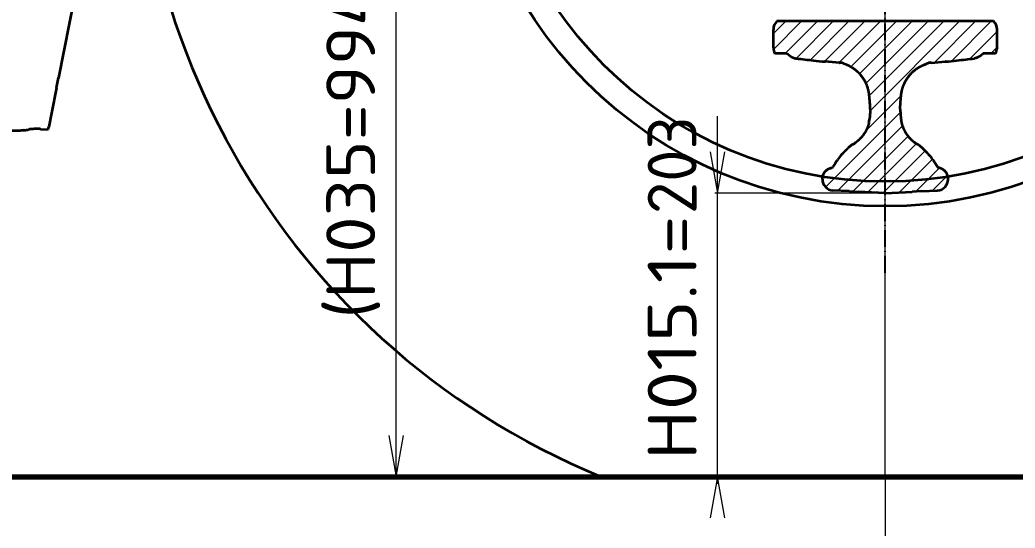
# Model space of a CAD drawing. Header units: millimetres. Extents: x 120 to 10915, y 515 to 8014.
# Drawn here: x 1331 to 2043, y 4160 to 4524 of the extents above; entities that cross this region are included whole.
import ezdxf
from ezdxf.enums import TextEntityAlignment as Align

# ---------------------------------------------------------------- set-up
doc = ezdxf.new("R2010")
doc.units = ezdxf.units.MM
doc.linetypes.add('DASHDOT', pattern=[18.5, 12, -3, 0.5, -3])
doc.layers.get('0').update_dxf_attribs({"lineweight": 13})
for name, color, linetype, lineweight in [('201_Dimensions', 7, 'Continuous', 13), ('203_Chassis_left_side_view', 7, 'Continuous', 13), ('206_Cab_side_and_top_view', 7, 'Continuous', 13)]:
    doc.layers.add(name, color=color, linetype=linetype, lineweight=lineweight)
doc.styles.get("Standard").update_dxf_attribs({"font": 'isocp.shx'})

# ---------------------------------------------------------------- blocks, each defined once
blk = doc.blocks.new('2458882')
at = {"layer": '206_Cab_side_and_top_view', "color": 3, "lineweight": 35}
for p, q in [((1382.14, 702.58), (1358.39, 582.46)), ((1357, 575.46), (1358.39, 582.46)), ((1357, 575.46), (1353.4, 557.22)), ((1353.4, 557.22), (1351.46, 547.42)), ((1345.77, 545.88), (1351.11, 545.66)), ((1351.11, 545.66), (1351.46, 547.42))]:
    blk.add_line(p, q, dxfattribs=at)
blk.add_arc((1163.68, 1478.28), 948.69, 280.33411, 280.5339, dxfattribs=at)
blk.add_open_spline([(1333.86, 544.99), (1332.92, 544.81), (1331.66, 544.7), (1330.27, 544.64), (1328.4, 544.63), (1326.48, 544.67), (1326.04, 544.68), (1325.6, 544.7), (1325.16, 544.72)], degree=5, knots=[0, 0, 0, 0, 0, 0, 10.256146, 10.256146, 10.256146, 13.316469, 13.316469, 13.316469, 13.316469, 13.316469, 13.316469], dxfattribs=at)
blk.add_open_spline([(1345.77, 545.88), (1343.85, 545.96), (1341.93, 545.98), (1340.04, 545.94), (1338.32, 545.81), (1337.11, 545.58)], degree=5, dxfattribs=at)
blk = doc.blocks.new('2833342')
at = {"layer": '203_Chassis_left_side_view', "color": 2, "linetype": 'DASHDOT', "lineweight": 25}
blk.add_line((1950, 443), (1950, 1143), dxfattribs=at)
at = {"layer": '203_Chassis_left_side_view', "color": 150, "lineweight": 70}
blk.add_line((1200, 297), (2700, 297), dxfattribs=at)
at = {"layer": '203_Chassis_left_side_view', "color": 3, "lineweight": 35}
for radius in [302.37, 284.75]:
    blk.add_circle((1950, 793), radius, dxfattribs=at)
blk.add_arc((1950, 793), 536, 292.27531, 247.72469, dxfattribs=at)
at = {"layer": '203_Chassis_left_side_view', "color": 1, "lineweight": 5}
blk.add_point((1950, 297), dxfattribs=at)
blk = doc.blocks.new('BLOCK24')
at = {"layer": '203_Chassis_left_side_view', "color": 2, "lineweight": 18}
for p, q in [((1870, 614.178345), (1878.821655, 623)), ((1870.056763, 602.921448), (1890.135376, 623)), ((1878.449097, 600), (1901.449097, 623)), ((1886.199097, 596.436279), (1912.762817, 623)), ((1896.302856, 595.226318), (1924.076538, 623)), ((1906.594238, 594.204041), (1935.390137, 623)), ((1917.096924, 593.393066), (1946.703857, 623)), ((1925.393311, 590.375671), (1958.017578, 623)), ((1931.707031, 585.375732), (1969.331299, 623)), ((1936.248047, 578.603027), (1980.64502, 623)), ((1938.620605, 569.661865), (1991.95874, 623)), ((1939.197266, 558.924805), (2003.272461, 623)), ((1985.152466, 593.566284), (2014.586182, 623)), ((1997.452026, 594.552124), (2025.899902, 623)), ((2010.211548, 595.997986), (2030, 615.786438)), ((2025.527222, 600), (2030, 604.472717)), ((1936.160278, 544.574097), (1961.393311, 569.807251)), ((1907.272705, 504.372894), (1960.837769, 557.937927)), ((1915.995605, 501.782104), (1962.318726, 548.105164)), ((1917.039185, 525.453064), (1925.89856, 534.312439)), ((1926.745972, 501.218689), (1966.342407, 540.815125)), ((1937.496216, 500.655304), (1972.291748, 535.450745)), ((1948.246582, 500.091888), (1978.506958, 530.352295)), ((1959.992065, 500.523651), (1983.802246, 524.333801)), ((1906.626099, 515.039917), (1908.145874, 516.559753)), ((1971.931519, 501.149384), (1988.794434, 518.012268)), ((1983.870972, 501.775085), (1994.637695, 512.541809))]:
    blk.add_line(p, q, dxfattribs=at)
blk = doc.blocks.new('2571742')
at = {"layer": '203_Chassis_left_side_view', "color": 3, "lineweight": 35}
for p, q in [((2027.53, 623), (1872.47, 623)), ((1870, 603.95), (1870, 617.22)), ((2030, 603.95), (2030, 617.22)), ((1870, 603.95), (1870, 603.92)), ((1870, 603.92), (1870, 603.83)), ((1879.36, 600), (1870.98, 600)), ((2029.02, 600), (2020.64, 600)), ((2030, 603.95), (2030, 603.92)), ((2030, 603.92), (2030, 603.83)), ((1898.64, 594.96), (1898.65, 594.95)), ((1906.89, 594.18), (1907.07, 594.16)), ((1917.21, 593.38), (1906.89, 594.18)), ((1917.21, 593.38), (1906.89, 594.18)), ((1917.13, 593.39), (1917.21, 593.38)), ((1917.21, 593.38), (1917.22, 593.38)), ((1920.5, 592.69), (1920.5, 592.51)), ((1979.5, 592.69), (1979.5, 592.51)), ((1982.79, 593.38), (1982.76, 593.38)), ((1982.79, 593.38), (1993.11, 594.18)), ((1982.79, 593.38), (1993.11, 594.18)), ((1982.87, 593.39), (1982.79, 593.38)), ((1993.11, 594.18), (1992.93, 594.16)), ((2001.36, 594.96), (2001.35, 594.95)), ((1938.36, 550.51), (1938.3, 550.24)), ((1961.64, 550.51), (1961.7, 550.24)), ((1918.75, 527.48), (1919.25, 528.02)), ((1981.25, 527.48), (1980.75, 528.02)), ((1981.25, 527.48), (1980.75, 528.02)), ((1981.25, 527.48), (1981.24, 527.49)), ((1915.57, 523.44), (1915.84, 523.85)), ((1984.43, 523.44), (1984.16, 523.85)), ((1984.43, 523.44), (1984.16, 523.85)), ((1985.54, 521.71), (1985.52, 521.75)), ((1905, 510.21), (1905, 510.3)), ((1905, 509.95), (1905, 510.21)), ((1995, 510.21), (1995, 510.3)), ((1995, 510.3), (1995, 510.21)), ((1995, 509.95), (1995, 510.21)), ((1924.22, 501.35), (1912.58, 501.96)), ((1924.22, 501.35), (1930.71, 501.01)), ((1950, 500), (1930.71, 501.01)), ((1950, 500), (1969.29, 501.01)), ((1975.78, 501.35), (1969.29, 501.01)), ((1975.78, 501.35), (1987.42, 501.96))]:
    blk.add_line(p, q, dxfattribs=at)
for centre, radius, start, end in [((1878, 617.22), 8, 133.69376, 180), ((2022, 617.22), 8, 360, 46.30624), ((1878, 603.83), 8, 180, 208.60813), ((2022, 603.83), 8, 331.39187, 360), ((2023, 1692.68), 1104.75, 262.88743, 263.53639), ((2023, 1692.68), 1104.75, 262.88743, 263.53639), ((1924.45, 825.18), 231.67, 263.60314, 265.65435), ((1924.45, 825.18), 231.67, 263.60314, 265.65435), ((1915.15, 567.54), 25.93, 81.58896, 85.61459), ((1915.28, 568.33), 25.13, 81.61123, 85.58538), ((1915.28, 568.33), 25.13, 81.61096, 85.58538), ((1984.85, 567.54), 25.93, 94.38541, 98.41105), ((1984.72, 568.33), 25.13, 94.41462, 98.38878), ((1984.72, 568.33), 25.13, 94.41462, 98.38914), ((1975.55, 825.18), 231.67, 274.34565, 276.39686), ((1975.55, 825.18), 231.67, 274.34565, 276.39686), ((1877, 1692.68), 1104.75, 276.46361, 277.11257), ((1877, 1692.68), 1104.75, 276.46361, 277.11257), ((1917.67, 554.99), 21.18, 347.77361, 354.69723), ((1982.33, 554.99), 21.18, 185.30277, 192.22639), ((1933.16, 523.99), 12.62, 119.96853, 127.01712), ((1914.83, 555.99), 24.25, 299.70668, 301.37401), ((1911.92, 559.64), 28.89, 302.54136, 306.7525), ((1988.08, 559.64), 28.89, 233.2475, 237.45864), ((1985.17, 555.99), 24.25, 238.62599, 240.29332), ((1966.84, 523.99), 12.62, 52.98288, 60.03147), ((1944.17, 504.15), 34.5, 137.44996, 145.18152), ((1949.09, 504.88), 37.52, 131.90556, 132.97221), ((1939.03, 516.28), 22.32, 127.1353, 132.23345), ((1960.97, 516.28), 22.32, 47.76655, 52.8647), ((1950.91, 504.88), 37.52, 47.02779, 48.09444), ((1955.83, 504.15), 34.5, 34.81848, 42.55004), ((1955.83, 504.15), 34.5, 34.81848, 42.55004), ((1946.66, 502.37), 37.56, 145.87745, 149.01575), ((1953.34, 502.37), 37.56, 30.98425, 34.12255), ((1953.34, 502.37), 37.56, 30.98425, 34.12255), ((1987, 510.21), 8, 0, 27.57715), ((1987, 510.21), 8, 0.68435, 27.62248), ((1913, 509.95), 8, 180, 267), ((1987, 509.95), 8, 273, 0)]:
    blk.add_arc(centre, radius, start, end, dxfattribs=at)
for points, degree, knots in [([(1879.36, 600), (1879.49, 600), (1879.65, 599.95), (1879.83, 599.86), (1880.2, 599.61), (1880.68, 599.23), (1880.9, 599.05), (1881.41, 598.64), (1882.01, 598.19), (1882.34, 597.95), (1883.07, 597.49), (1883.85, 597.1), (1884.26, 596.92), (1884.9, 596.7), (1885.54, 596.54), (1885.76, 596.5), (1885.99, 596.46), (1886.21, 596.43)], 5, [0, 0, 0, 0, 0, 0, 4.190742, 4.190742, 4.190742, 7.205305, 7.205305, 7.205305, 10.550408, 10.550408, 10.550408, 14.060473, 14.060473, 14.060473, 15.928163, 15.928163, 15.928163, 15.928163, 15.928163, 15.928163]), ([(1879.36, 600), (1879.49, 600), (1879.65, 599.95), (1879.83, 599.86), (1880.2, 599.61), (1880.68, 599.23), (1880.9, 599.05), (1881.41, 598.64), (1882.01, 598.19), (1882.34, 597.95), (1883.07, 597.49), (1883.85, 597.1), (1884.26, 596.92), (1884.9, 596.7), (1885.54, 596.54), (1885.76, 596.5), (1885.99, 596.46), (1886.21, 596.43)], 5, [0, 0, 0, 0, 0, 0, 4.190742, 4.190742, 4.190742, 7.205305, 7.205305, 7.205305, 10.550408, 10.550408, 10.550408, 14.060473, 14.060473, 14.060473, 15.928163, 15.928163, 15.928163, 15.928163, 15.928163, 15.928163]), ([(2020.64, 600), (2020.51, 600), (2020.35, 599.95), (2020.17, 599.86), (2019.8, 599.61), (2019.32, 599.23), (2019.1, 599.05), (2018.59, 598.64), (2017.99, 598.19), (2017.66, 597.95), (2016.93, 597.49), (2016.15, 597.1), (2015.74, 596.92), (2015.1, 596.7), (2014.46, 596.54), (2014.24, 596.5), (2014.01, 596.46), (2013.79, 596.43)], 5, [0, 0, 0, 0, 0, 0, 4.190742, 4.190742, 4.190742, 7.205305, 7.205305, 7.205305, 10.550408, 10.550408, 10.550408, 14.060473, 14.060473, 14.060473, 15.928163, 15.928163, 15.928163, 15.928163, 15.928163, 15.928163]), ([(2020.64, 600), (2020.51, 600), (2020.35, 599.95), (2020.17, 599.86), (2019.8, 599.61), (2019.32, 599.23), (2019.1, 599.05), (2018.59, 598.64), (2017.99, 598.19), (2017.66, 597.95), (2016.93, 597.49), (2016.15, 597.1), (2015.74, 596.92), (2015.1, 596.7), (2014.46, 596.54), (2014.24, 596.5), (2014.01, 596.46), (2013.79, 596.43)], 5, [0, 0, 0, 0, 0, 0, 4.190742, 4.190742, 4.190742, 7.205305, 7.205305, 7.205305, 10.550408, 10.550408, 10.550408, 14.060473, 14.060473, 14.060473, 15.928163, 15.928163, 15.928163, 15.928163, 15.928163, 15.928163]), ([(1938.58, 570.11), (1938.35, 572.45), (1937.86, 574.76), (1937.12, 577), (1935.14, 581.28), (1932.26, 585.02), (1930.62, 586.72), (1927.71, 589.12), (1924.44, 590.96), (1923.16, 591.56), (1921.84, 592.08), (1920.5, 592.51)], 5, [0, 0, 0, 0, 0, 0, 16.131678, 16.131678, 16.131678, 32.22948, 32.22948, 32.22948, 41.927463, 41.927463, 41.927463, 41.927463, 41.927463, 41.927463]), ([(1961.42, 570.11), (1961.65, 572.45), (1962.14, 574.76), (1962.88, 577), (1964.86, 581.28), (1967.74, 585.02), (1969.38, 586.72), (1972.29, 589.12), (1975.56, 590.96), (1976.84, 591.56), (1978.16, 592.08), (1979.5, 592.51)], 5, [0, 0, 0, 0, 0, 0, 16.131678, 16.131678, 16.131678, 32.22948, 32.22948, 32.22948, 41.927463, 41.927463, 41.927463, 41.927463, 41.927463, 41.927463]), ([(1938.3, 550.24), (1937.77, 547.95), (1936.94, 545.73), (1935.82, 543.61), (1933.89, 540.82), (1931.53, 538.42), (1930.78, 537.73), (1930.01, 537.09), (1929.2, 536.49)], 5, [0, 0, 0, 0, 0, 0, 26.443511, 26.443511, 26.443511, 37.760131, 37.760131, 37.760131, 37.760131, 37.760131, 37.760131]), ([(1961.7, 550.24), (1962.23, 547.95), (1963.06, 545.73), (1964.18, 543.61), (1966.11, 540.82), (1968.47, 538.42), (1969.22, 537.73), (1969.99, 537.09), (1970.8, 536.49)], 5, [0, 0, 0, 0, 0, 0, 26.443511, 26.443511, 26.443511, 37.760131, 37.760131, 37.760131, 37.760131, 37.760131, 37.760131]), ([(1919.25, 528.02), (1919.32, 528.09), (1919.45, 528.23), (1919.66, 528.45), (1919.86, 528.66), (1920.05, 528.87), (1920.25, 529.07), (1920.44, 529.28), (1920.63, 529.47), (1920.82, 529.67), (1921, 529.86), (1921.19, 530.04), (1921.36, 530.23), (1921.54, 530.41), (1921.72, 530.59), (1921.89, 530.76), (1922.06, 530.93), (1922.22, 531.09), (1922.38, 531.24), (1922.52, 531.39), (1922.67, 531.53), (1922.81, 531.67), (1922.95, 531.81), (1923.1, 531.94), (1923.24, 532.08), (1923.37, 532.21), (1923.46, 532.29), (1923.51, 532.33)], 3, [0, 0, 0, 0, 0.301373, 0.597414, 0.888121, 1.173489, 1.457449, 1.736039, 2.009257, 2.277096, 2.544441, 2.806365, 3.062864, 3.313929, 3.565229, 3.811046, 4.051372, 4.286202, 4.492557, 4.7012, 4.905426, 5.10523, 5.300607, 5.49866, 5.692228, 5.881305, 6.065888, 6.065888, 6.065888, 6.065888]), ([(1980.75, 528.02), (1980.68, 528.09), (1980.55, 528.23), (1980.34, 528.45), (1980.14, 528.66), (1979.95, 528.87), (1979.75, 529.07), (1979.56, 529.28), (1979.37, 529.47), (1979.18, 529.67), (1979, 529.86), (1978.81, 530.04), (1978.64, 530.23), (1978.46, 530.41), (1978.28, 530.59), (1978.11, 530.76), (1977.94, 530.93), (1977.78, 531.09), (1977.62, 531.24), (1977.48, 531.39), (1977.33, 531.53), (1977.19, 531.67), (1977.05, 531.81), (1976.9, 531.94), (1976.76, 532.08), (1976.63, 532.21), (1976.54, 532.29), (1976.49, 532.33)], 3, [0, 0, 0, 0, 0.301373, 0.597414, 0.888121, 1.173489, 1.457449, 1.736039, 2.009257, 2.277096, 2.544441, 2.806365, 3.062863, 3.313929, 3.565229, 3.811046, 4.051372, 4.286202, 4.492557, 4.7012, 4.905426, 5.10523, 5.300607, 5.49866, 5.692228, 5.881305, 6.065888, 6.065888, 6.065888, 6.065888]), ([(1914.46, 521.71), (1914.36, 521.55), (1914.18, 521.25), (1913.9, 520.8), (1913.63, 520.38), (1913.37, 519.98), (1913.13, 519.61), (1912.89, 519.27), (1912.67, 518.96), (1912.47, 518.68), (1912.28, 518.44), (1912.17, 518.29), (1912.11, 518.22)], 3, [0, 0, 0, 0, 0.551153, 1.0802, 1.576526, 2.050853, 2.493445, 2.906555, 3.28911, 3.636284, 3.958482, 4.207606, 4.207606, 4.207606, 4.207606]), ([(1985.54, 521.71), (1985.65, 521.54), (1985.85, 521.2), (1986.15, 520.72), (1986.44, 520.26), (1986.72, 519.84), (1986.99, 519.45), (1987.23, 519.09), (1987.47, 518.77), (1987.68, 518.48), (1987.82, 518.3), (1987.89, 518.22)], 3, [0, 0, 0, 0, 0.603506, 1.179626, 1.717064, 2.226701, 2.697705, 3.132932, 3.528194, 3.888796, 4.207593, 4.207593, 4.207593, 4.207593]), ([(1905, 510.3), (1905, 510.63), (1905.05, 511.28), (1905.24, 512.24), (1905.55, 513.17), (1905.9, 513.93), (1906.26, 514.54), (1906.6, 515.02), (1906.97, 515.48), (1907.44, 515.98), (1908.01, 516.48), (1908.67, 516.95), (1909.31, 517.32), (1909.81, 517.55), (1910.19, 517.71), (1910.42, 517.79), (1910.6, 517.85), (1910.73, 517.89), (1910.87, 517.93), (1910.99, 517.96), (1911.11, 518), (1911.22, 518.02), (1911.33, 518.05), (1911.43, 518.07), (1911.52, 518.09), (1911.6, 518.11), (1911.68, 518.13), (1911.76, 518.15), (1911.85, 518.17), (1911.94, 518.18), (1912.03, 518.2), (1912.08, 518.21), (1912.11, 518.22)], 3, [0, 0, 0, 0, 0.978659, 1.957221, 2.936769, 3.886639, 4.473176, 5.061245, 5.64928, 6.247409, 7.103785, 7.930814, 8.678275, 9.301238, 9.599183, 9.910872, 10.026717, 10.170386, 10.315558, 10.455425, 10.563025, 10.678537, 10.796684, 10.905943, 10.980979, 11.064598, 11.150895, 11.238011, 11.323882, 11.41305, 11.504873, 11.594043, 11.594043, 11.594043, 11.594043]), ([(1995, 510.3), (1995, 510.63), (1994.95, 511.28), (1994.76, 512.24), (1994.45, 513.17), (1994.1, 513.93), (1993.74, 514.54), (1993.4, 515.02), (1993.03, 515.48), (1992.56, 515.98), (1991.99, 516.48), (1991.33, 516.95), (1990.69, 517.32), (1990.19, 517.55), (1989.81, 517.71), (1989.58, 517.79), (1989.4, 517.85), (1989.27, 517.89), (1989.13, 517.93), (1989.01, 517.96), (1988.89, 518), (1988.78, 518.02), (1988.67, 518.05), (1988.57, 518.07), (1988.48, 518.09), (1988.4, 518.11), (1988.32, 518.13), (1988.24, 518.15), (1988.15, 518.17), (1988.06, 518.18), (1987.97, 518.2), (1987.92, 518.21), (1987.89, 518.22)], 3, [0, 0, 0, 0, 0.978658, 1.957219, 2.936766, 3.886635, 4.473172, 5.06124, 5.649275, 6.247405, 7.103781, 7.93081, 8.678272, 9.301233, 9.599179, 9.910867, 10.026713, 10.170381, 10.315553, 10.45542, 10.563021, 10.678533, 10.79668, 10.905939, 10.980975, 11.064593, 11.15089, 11.238006, 11.323877, 11.413046, 11.504869, 11.594039, 11.594039, 11.594039, 11.594039])]:
    blk.add_open_spline(points, degree=degree, knots=knots, dxfattribs=at)
for points in [[(1920.5, 592.69), (1920.5, 592.74), (1920.33, 592.82), (1920, 592.94), (1919.54, 593.07), (1918.94, 593.19)], [(1979.5, 592.69), (1979.5, 592.74), (1979.67, 592.82), (1979.99, 592.94), (1980.46, 593.07), (1981.06, 593.19)], [(1939.24, 560), (1939.25, 562.03), (1939.15, 564.05), (1938.98, 566.08), (1938.77, 568.1), (1938.58, 570.11)], [(1960.76, 560), (1960.75, 562.03), (1960.85, 564.05), (1961.02, 566.08), (1961.23, 568.1), (1961.42, 570.11)], [(1939.24, 560), (1939.23, 558.61), (1939.15, 557.21), (1939.03, 555.82), (1938.89, 554.43), (1938.75, 553.04)], [(1960.76, 560), (1960.77, 558.61), (1960.85, 557.21), (1960.97, 555.82), (1961.11, 554.43), (1961.25, 553.04)]]:
    blk.add_open_spline(points, degree=5, dxfattribs=at)
at = {"layer": '203_Chassis_left_side_view', "color": 1, "lineweight": 5}
blk.add_point((1950, 500), dxfattribs=at)
at = {"layer": '203_Chassis_left_side_view', "lineweight": 0}
blk.add_blockref('BLOCK24', (0, 0), dxfattribs=at)
blk = doc.blocks.new('BLOCK28')
at = {"layer": '201_Dimensions', "color": 2, "lineweight": 18}
blk.add_line((1950, 297), (1950, 48), dxfattribs=at)
blk = doc.blocks.new('BLOCK31')
at = {"layer": '201_Dimensions', "color": 2, "lineweight": 18}
blk.add_line((1950, 297), (1950, 1462), dxfattribs=at)
blk = doc.blocks.new('BLOCK32')
at = {"layer": '201_Dimensions', "color": 2, "lineweight": 18}
for p, q in [((1600, 297), (1600, 1270)), ((1950, 297), (1598, 297))]:
    blk.add_line(p, q, dxfattribs=at)
blk.add_lwpolyline([(1594.790527, 326.54422), (1600, 297), (1605.209473, 326.54422)], dxfattribs=at)
at = {"layer": '201_Dimensions', "color": 2, "lineweight": 18, "width": 0.76653}
blk.add_text('(H035=994)   H036=', height=35, rotation=90, dxfattribs=at).set_placement((1585, 410.248993), (1585, 873.999878), align=Align.FIT)
blk = doc.blocks.new('BLOCK33')
at = {"layer": '201_Dimensions', "color": 2, "lineweight": 18}
blk.add_line((1950, 297), (318, 297), dxfattribs=at)
blk = doc.blocks.new('BLOCK37')
at = {"layer": '201_Dimensions', "color": 2, "lineweight": 18}
blk.add_line((1950, 297), (1950, 1842), dxfattribs=at)
blk = doc.blocks.new('BLOCK45')
at = {"layer": '201_Dimensions', "color": 2, "lineweight": 18}
blk.add_line((1950, 297), (1950, -27), dxfattribs=at)
blk = doc.blocks.new('BLOCK47')
at = {"layer": '201_Dimensions', "color": 2, "lineweight": 18}
blk.add_line((1950, 297), (1950, 48), dxfattribs=at)
blk = doc.blocks.new('BLOCK48')
at = {"layer": '201_Dimensions', "color": 2, "lineweight": 18}
for p, q in [((1830, 292), (1830, 555.000061)), ((1950, 500), (1828, 500)), ((1950, 297), (1828, 297))]:
    blk.add_line(p, q, dxfattribs=at)
for points in [[(1824.790527, 529.54425), (1830, 500), (1835.209473, 529.54425)], [(1835.209473, 267.45578), (1830, 297), (1824.790527, 267.45578)]]:
    blk.add_lwpolyline(points, dxfattribs=at)
for s, width, p, p2 in [('203', 0.736843, (1815, 484.999939), (1815, 555.000061)), ('H015.1=', 0.783583, (1815, 308.999603), (1815, 483.999908))]:
    blk.add_text(s, height=35, rotation=90, dxfattribs=dict(at, width=width)).set_placement(p, p2, align=Align.FIT)

msp = doc.modelspace()

# ---------------------------------------------------------------- block references
at = {"color": 7, "lineweight": 35}
for name in ['2833342', '2458882', '2571742']:
    msp.add_blockref(name, (0, 3900), dxfattribs=at)
at = {"layer": '201_Dimensions', "lineweight": 0}
for name in ['BLOCK33', 'BLOCK31', 'BLOCK37', 'BLOCK32', 'BLOCK28', 'BLOCK48', 'BLOCK45', 'BLOCK47']:
    msp.add_blockref(name, (0, 3900), dxfattribs=at)

doc.saveas('drawing.dxf')
